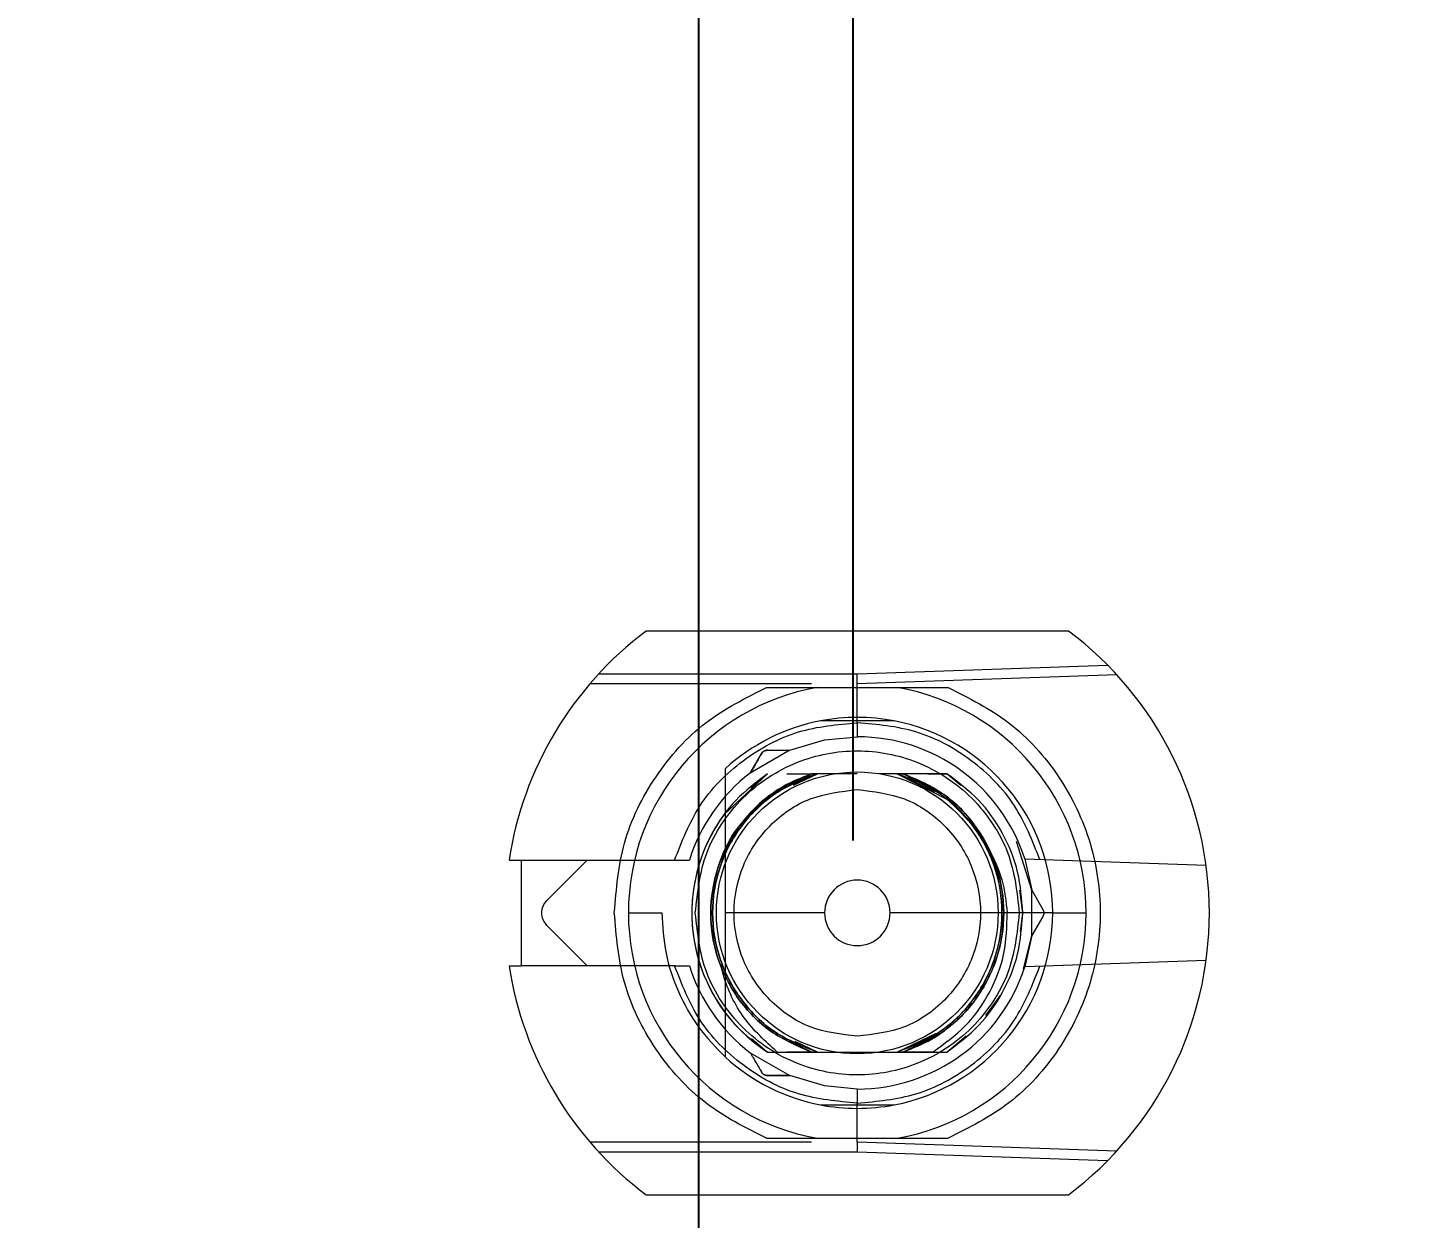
# Model space of a CAD drawing. Header units: millimetres. Extents: x -84 to 500, y -79 to 355.
# Drawn here: x 277.27 to 296.96, y 236.21 to 253.1 of the extents above; entities that cross this region are included whole.
import ezdxf
from ezdxf.lldxf.tags import DXFTag

# ---------------------------------------------------------------- set-up
doc = ezdxf.new("R2010")
doc.units = ezdxf.units.MM
doc.header["$PDSIZE"] = -1
tags = doc.linetypes.add('HIDDEN', pattern=[1.905, 1.27, -0.635]).pattern_tags.tags
tags[6:7] = [DXFTag(74, 4), DXFTag(75, 0), DXFTag(340, '0'), DXFTag(46, 1.0), DXFTag(50, 0.0), DXFTag(44, 0.0), DXFTag(45, 0.0)]
tags[4:5] = [DXFTag(74, 4), DXFTag(75, 0), DXFTag(340, '0'), DXFTag(46, 1.0), DXFTag(50, 0.0), DXFTag(44, 0.0), DXFTag(45, 0.0)]
doc.dimstyles.new('ISO-25', dxfattribs={"dimtxt": 2.5, "dimasz": 2.5, "dimexe": 1.25, "dimexo": 0.625, "dimtad": 1, "dimtxsty": 'Standard', "dimcen": 2.5, "dimadec": 0, "dimazin": 0, "dimtfac": 1, "dimtmove": 0, "dimatfit": 3, "dimfxl": 0, "dimarcsym": 0})

# ---------------------------------------------------------------- blocks, each defined once
blk = doc.blocks.new('*D104')
at = {"color": 0, "linetype": 'ByBlock', "lineweight": -2}
for p, q in [((357.387, 315.419), (357.387, 343.952)), ((359.8, 308.815), (357.387, 315.419)), ((359.8, 282.085), (359.8, 308.815))]:
    blk.add_line(p, q, dxfattribs=at)
at = {"layer": 'DEFPOINTS', "color": 0, "linetype": 'ByBlock'}
blk.add_point((359.8, 281.085), dxfattribs=at)
at = {"color": 0, "linetype": 'ByBlock', "insert": (354.113, 333.75), "char_height": 3.5, "attachment_point": 5, "rotation": 90}
blk.add_mtext('359,800', dxfattribs=at)
blk = doc.blocks.new('*D182')
at = {"color": 0, "linetype": 'ByBlock', "lineweight": -2}
for p, q in [((297.66, 315.284), (297.66, 343.817)), ((306.665, 308.68), (297.66, 315.284)), ((306.665, 287.37), (306.665, 308.68))]:
    blk.add_line(p, q, dxfattribs=at)
at = {"layer": 'DEFPOINTS', "color": 0, "linetype": 'ByBlock'}
blk.add_point((306.665, 286.37), dxfattribs=at)
at = {"color": 0, "linetype": 'ByBlock', "insert": (294.386, 333.614), "char_height": 3.5, "attachment_point": 5, "rotation": 90}
blk.add_mtext('306,860', dxfattribs=at)
blk = doc.blocks.new('*D103')
at = {"color": 0, "linetype": 'ByBlock', "lineweight": -2}
blk.add_line((392.56, 287.37), (392.56, 345.31), dxfattribs=at)
at = {"layer": 'DEFPOINTS', "color": 0, "linetype": 'ByBlock'}
blk.add_point((392.56, 286.37), dxfattribs=at)
at = {"color": 0, "linetype": 'ByBlock', "insert": (389.286, 334.81), "char_height": 3.5, "attachment_point": 5, "rotation": 90}
blk.add_mtext('392,560', dxfattribs=at)
blk = doc.blocks.new('*D60')
at = {"color": 0, "linetype": 'ByBlock', "lineweight": -2}
for p, q in [((429.688, 279.42), (436.292, 282.059)), ((436.292, 282.059), (465.42, 282.059)), ((399.51, 279.42), (429.688, 279.42))]:
    blk.add_line(p, q, dxfattribs=at)
at = {"layer": 'DEFPOINTS', "color": 0, "linetype": 'ByBlock'}
blk.add_point((398.51, 279.42), dxfattribs=at)
at = {"color": 0, "linetype": 'ByBlock', "insert": (454.92, 285.333), "char_height": 3.5, "attachment_point": 5}
blk.add_mtext('279,420', dxfattribs=at)
blk = doc.blocks.new('*D190')
at = {"color": 0, "linetype": 'ByBlock', "lineweight": -2}
for p, q in [((429.827, 280.62), (436.431, 290.705)), ((436.431, 290.705), (464.964, 290.705)), ((361.265, 280.62), (429.827, 280.62))]:
    blk.add_line(p, q, dxfattribs=at)
at = {"layer": 'DEFPOINTS', "color": 0, "linetype": 'ByBlock'}
blk.add_point((360.265, 280.62), dxfattribs=at)
at = {"color": 0, "linetype": 'ByBlock', "insert": (454.762, 293.979), "char_height": 3.5, "attachment_point": 5}
blk.add_mtext('280,620', dxfattribs=at)
blk = doc.blocks.new('*D116')
at = {"color": 0, "linetype": 'ByBlock', "lineweight": -2}
for p, q in [((400.941, 308.34), (400.941, 337.468)), ((407.239, 301.736), (400.941, 308.34)), ((407.239, 211.51), (407.239, 301.736))]:
    blk.add_line(p, q, dxfattribs=at)
at = {"layer": 'DEFPOINTS', "color": 0, "linetype": 'ByBlock'}
blk.add_point((407.239, 210.51), dxfattribs=at)
at = {"color": 0, "linetype": 'ByBlock', "insert": (397.667, 326.968), "char_height": 3.5, "attachment_point": 5, "rotation": 90}
blk.add_mtext('407,239', dxfattribs=at)
blk = doc.blocks.new('*D94')
at = {"color": 0, "linetype": 'ByBlock', "lineweight": -2}
for p, q in [((432.095, 298.31), (435.867, 300.366)), ((435.867, 300.366), (463.84, 300.366)), ((426.491, 298.31), (432.095, 298.31))]:
    blk.add_line(p, q, dxfattribs=at)
at = {"layer": 'DEFPOINTS', "color": 0, "linetype": 'ByBlock'}
blk.add_point((425.491, 298.31), dxfattribs=at)
at = {"color": 0, "linetype": 'ByBlock', "insert": (453.918, 303.64), "char_height": 3.5, "attachment_point": 5}
blk.add_mtext('298,310', dxfattribs=at)
blk = doc.blocks.new('*D100')
at = {"color": 0, "linetype": 'ByBlock', "lineweight": -2}
for p, q in [((438.404, 304.8), (441.522, 311.942)), ((441.522, 311.942), (469.46, 311.942)), ((432.8, 304.8), (438.404, 304.8))]:
    blk.add_line(p, q, dxfattribs=at)
at = {"layer": 'DEFPOINTS', "color": 0, "linetype": 'ByBlock'}
blk.add_point((431.8, 304.8), dxfattribs=at)
at = {"color": 0, "linetype": 'ByBlock', "insert": (459.555, 315.216), "char_height": 3.5, "attachment_point": 5}
blk.add_mtext('304,800', dxfattribs=at)
blk = doc.blocks.new('*D102')
at = {"color": 0, "linetype": 'ByBlock', "lineweight": -2}
for p, q in [((423.034, 313.81), (423.034, 341.188)), ((431.8, 311.404), (423.034, 313.81)), ((431.8, 305.8), (431.8, 311.404))]:
    blk.add_line(p, q, dxfattribs=at)
at = {"layer": 'DEFPOINTS', "color": 0, "linetype": 'ByBlock'}
blk.add_point((431.8, 304.8), dxfattribs=at)
at = {"color": 0, "linetype": 'ByBlock', "insert": (419.76, 331.563), "char_height": 3.5, "attachment_point": 5, "rotation": 90}
blk.add_mtext('431,800', dxfattribs=at)
blk = doc.blocks.new('*D114')
at = {"color": 0, "linetype": 'ByBlock', "lineweight": -2}
for p, q in [((427.163, 240.585), (433.767, 246.415)), ((433.767, 246.415), (462.895, 246.415)), ((407.051, 240.585), (427.163, 240.585))]:
    blk.add_line(p, q, dxfattribs=at)
at = {"layer": 'DEFPOINTS', "color": 0, "linetype": 'ByBlock'}
blk.add_point((406.051, 240.585), dxfattribs=at)
at = {"color": 0, "linetype": 'ByBlock', "insert": (452.395, 249.689), "char_height": 3.5, "attachment_point": 5}
blk.add_mtext('240,585', dxfattribs=at)
blk = doc.blocks.new('*D117')
at = {"color": 0, "linetype": 'ByBlock', "lineweight": -2}
for p, q in [((375.623, 311.577), (375.623, 340.11)), ((378.2, 304.973), (375.623, 311.577)), ((378.2, 242.005), (378.2, 304.973))]:
    blk.add_line(p, q, dxfattribs=at)
at = {"layer": 'DEFPOINTS', "color": 0, "linetype": 'ByBlock'}
blk.add_point((378.2, 241.005), dxfattribs=at)
at = {"color": 0, "linetype": 'ByBlock', "insert": (372.349, 329.907), "char_height": 3.5, "attachment_point": 5, "rotation": 90}
blk.add_mtext('378,200', dxfattribs=at)
blk = doc.blocks.new('*D118')
at = {"color": 0, "linetype": 'ByBlock', "lineweight": -2}
for p, q in [((346.874, 316.264), (346.874, 343.047)), ((350.01, 309.66), (346.874, 316.264)), ((350.01, 242.005), (350.01, 309.66))]:
    blk.add_line(p, q, dxfattribs=at)
at = {"layer": 'DEFPOINTS', "color": 0, "linetype": 'ByBlock'}
blk.add_point((350.01, 241.005), dxfattribs=at)
at = {"color": 0, "linetype": 'ByBlock', "insert": (343.6, 333.72), "char_height": 3.5, "attachment_point": 5, "rotation": 90}
blk.add_mtext('350,010', dxfattribs=at)
blk = doc.blocks.new('*D186')
at = {"color": 0, "linetype": 'ByBlock', "lineweight": -2}
for p, q in [((332.635, 315.682), (332.635, 344.81)), ((329.69, 309.078), (332.635, 315.682)), ((329.69, 241.54), (329.69, 309.078))]:
    blk.add_line(p, q, dxfattribs=at)
at = {"layer": 'DEFPOINTS', "color": 0, "linetype": 'ByBlock'}
blk.add_point((329.69, 240.54), dxfattribs=at)
at = {"color": 0, "linetype": 'ByBlock', "insert": (329.361, 334.31), "char_height": 3.5, "attachment_point": 5, "rotation": 90}
blk.add_mtext('329,690', dxfattribs=at)
blk = doc.blocks.new('*D120')
at = {"color": 0, "linetype": 'ByBlock', "lineweight": -2}
for p, q in [((316.639, 311.78), (316.639, 340.313)), ((309.37, 305.176), (316.639, 311.78)), ((309.37, 242.005), (309.37, 305.176))]:
    blk.add_line(p, q, dxfattribs=at)
at = {"layer": 'DEFPOINTS', "color": 0, "linetype": 'ByBlock'}
blk.add_point((309.37, 241.005), dxfattribs=at)
at = {"color": 0, "linetype": 'ByBlock', "insert": (313.365, 330.111), "char_height": 3.5, "attachment_point": 5, "rotation": 90}
blk.add_mtext('309,370', dxfattribs=at)
blk = doc.blocks.new('*D178')
at = {"color": 0, "linetype": 'ByBlock', "lineweight": -2}
for p, q in [((289.51, 315.616), (289.51, 344.149)), ((288.991, 309.012), (289.51, 315.616)), ((288.991, 241.567), (288.991, 309.012))]:
    blk.add_line(p, q, dxfattribs=at)
at = {"layer": 'DEFPOINTS', "color": 0, "linetype": 'ByBlock'}
blk.add_point((288.991, 240.567), dxfattribs=at)
at = {"color": 0, "linetype": 'ByBlock', "insert": (286.236, 333.946), "char_height": 3.5, "attachment_point": 5, "rotation": 90}
blk.add_mtext('288,991', dxfattribs=at)
blk = doc.blocks.new('*D177')
at = {"color": 0, "linetype": 'ByBlock', "lineweight": -2}
for p, q in [((283.068, 313.271), (283.068, 341.804)), ((286.8, 306.667), (283.068, 313.271)), ((286.8, 174.27), (286.8, 306.667))]:
    blk.add_line(p, q, dxfattribs=at)
at = {"layer": 'DEFPOINTS', "color": 0, "linetype": 'ByBlock'}
blk.add_point((286.8, 173.27), dxfattribs=at)
at = {"color": 0, "linetype": 'ByBlock', "insert": (279.794, 331.601), "char_height": 3.5, "attachment_point": 5, "rotation": 90}
blk.add_mtext('286,800', dxfattribs=at)
blk = doc.blocks.new('*D183')
at = {"color": 0, "linetype": 'ByBlock', "lineweight": -2}
for p, q in [((308.562, 314.116), (308.562, 341.494)), ((306.925, 307.512), (308.562, 314.116)), ((306.925, 174.27), (306.925, 307.512))]:
    blk.add_line(p, q, dxfattribs=at)
at = {"layer": 'DEFPOINTS', "color": 0, "linetype": 'ByBlock'}
blk.add_point((306.925, 173.27), dxfattribs=at)
at = {"color": 0, "linetype": 'ByBlock', "insert": (305.288, 331.869), "char_height": 3.5, "attachment_point": 5, "rotation": 90}
blk.add_mtext('307,120', dxfattribs=at)
blk = doc.blocks.new('*D185')
at = {"color": 0, "linetype": 'ByBlock', "lineweight": -2}
for p, q in [((325.43, 309.484), (325.43, 338.612)), ((327.44, 302.88), (325.43, 309.484)), ((327.44, 174.27), (327.44, 302.88))]:
    blk.add_line(p, q, dxfattribs=at)
at = {"layer": 'DEFPOINTS', "color": 0, "linetype": 'ByBlock'}
blk.add_point((327.44, 173.27), dxfattribs=at)
at = {"color": 0, "linetype": 'ByBlock', "insert": (322.156, 328.112), "char_height": 3.5, "attachment_point": 5, "rotation": 90}
blk.add_mtext('327,440', dxfattribs=at)
blk = doc.blocks.new('*D187')
at = {"color": 0, "linetype": 'ByBlock', "lineweight": -2}
for p, q in [((338.803, 312.856), (338.803, 341.984)), ((347.76, 306.252), (338.803, 312.856)), ((347.76, 174.27), (347.76, 306.252))]:
    blk.add_line(p, q, dxfattribs=at)
at = {"layer": 'DEFPOINTS', "color": 0, "linetype": 'ByBlock'}
blk.add_point((347.76, 173.27), dxfattribs=at)
at = {"color": 0, "linetype": 'ByBlock', "insert": (335.529, 331.484), "char_height": 3.5, "attachment_point": 5, "rotation": 90}
blk.add_mtext('347,760', dxfattribs=at)
blk = doc.blocks.new('*D188')
at = {"color": 0, "linetype": 'ByBlock', "lineweight": -2}
for p, q in [((366.99, 308.283), (366.99, 337.411)), ((375.63, 301.679), (366.99, 308.283)), ((375.63, 176.67), (375.63, 301.679))]:
    blk.add_line(p, q, dxfattribs=at)
at = {"layer": 'DEFPOINTS', "color": 0, "linetype": 'ByBlock'}
blk.add_point((375.63, 175.67), dxfattribs=at)
at = {"color": 0, "linetype": 'ByBlock', "insert": (363.716, 326.911), "char_height": 3.5, "attachment_point": 5, "rotation": 90}
blk.add_mtext('375,630', dxfattribs=at)

msp = doc.modelspace()

# ---------------------------------------------------------------- linework, layer by layer
at = {"color": 7, "linetype": 'Continuous', "lineweight": 15}
for p, q in [((292.05, 244.54), (286.05, 244.54)), ((284.1066, 241.29), (284.275, 241.29)), ((284.275, 241.29), (284.275, 239.79)), ((285.8, 240.54), (286.275, 240.54)), ((288.5852, 240.54), (287.175, 240.54)), ((291.825, 240.54), (289.5148, 240.54)), ((291.825, 240.54), (292.3, 240.54)), ((284.1066, 239.79), (284.275, 239.79)), ((286.05, 236.54), (292.05, 236.54))]:
    msp.add_line(p, q, dxfattribs=at)
at = {"color": 7, "linetype": 'HIDDEN', "lineweight": 0}
for p, q in [((289.05, 243.9344), (292.6025, 244.0585)), ((288.3997, 243.79), (285.2503, 243.79)), ((285.3787, 243.9343), (289.05, 243.9343)), ((289.05, 243.79), (289.05, 243.9344)), ((292.7357, 243.9187), (289.05, 243.79)), ((289.05, 243.24), (289.05, 243.79)), ((289.05, 243.24), (289.05, 243.04)), ((289.5744, 243.265), (289.5744, 243.265)), ((288.0901, 242.8484), (287.5309, 242.5255)), ((287.5309, 242.5255), (287.6884, 242.7984)), ((287.1608, 241.9376), (287.7765, 242.515)), ((287.7765, 242.515), (287.5405, 242.3172)), ((287.8274, 242.2211), (288.3991, 242.515)), ((287.8274, 242.221), (288.3991, 242.515)), ((288.0491, 242.515), (288.3991, 242.515)), ((288.145, 242.3552), (288.484, 242.515)), ((288.484, 242.515), (288.145, 242.3552)), ((288.3991, 242.515), (288.158, 242.391)), ((288.7348, 242.515), (288.484, 242.515)), ((288.9684, 242.515), (288.7348, 242.515)), ((289.05, 242.515), (288.7819, 242.515)), ((289.616, 242.515), (289.3652, 242.515)), ((289.616, 242.515), (290.3215, 242.1538)), ((289.616, 242.515), (290.0859, 242.2934)), ((290.0858, 242.2935), (289.616, 242.515)), ((289.616, 242.515), (290.1481, 242.2641)), ((290.1481, 242.2641), (289.616, 242.515)), ((289.616, 242.515), (290.1481, 242.2641)), ((290.1481, 242.2641), (289.616, 242.515)), ((290.3235, 242.515), (289.7009, 242.515)), ((290.1479, 242.2852), (289.7009, 242.515)), ((289.7009, 242.515), (290.2149, 242.2507)), ((290.2149, 242.2507), (289.7009, 242.515)), ((289.7009, 242.515), (290.2149, 242.2507)), ((290.0509, 242.515), (290.3235, 242.515)), ((290.4629, 242.3982), (290.3235, 242.515)), ((290.521, 242.3496), (290.3235, 242.515)), ((291.5291, 240.8629), (291.3089, 241.551)), ((284.275, 241.29), (286.4563, 241.29)), ((284.6419, 240.7168), (285.2152, 241.29)), ((291.4301, 241.3049), (294.0042, 241.215)), ((291.4301, 241.3049), (291.5291, 240.8629)), ((291.4, 240.54), (291.3594, 240.8637)), ((291.4, 240.54), (291.3611, 240.8503)), ((291.5291, 240.8629), (291.6866, 240.59)), ((291.5291, 240.2171), (291.5291, 240.8629)), ((291.3668, 240.2751), (291.4, 240.54)), ((291.6866, 240.49), (291.5291, 240.2171)), ((285.2152, 239.79), (284.6419, 240.3632)), ((291.41, 239.7392), (291.5291, 240.2171)), ((291.5291, 240.2171), (291.4301, 239.7751)), ((294.0042, 239.865), (291.4301, 239.7751)), ((286.4563, 239.79), (284.275, 239.79)), ((290.8745, 239.0834), (291.0852, 239.365)), ((287.5481, 238.7564), (287.7765, 238.565)), ((287.5982, 238.7144), (287.7765, 238.565)), ((288.0843, 238.7269), (288.3991, 238.565)), ((288.484, 238.565), (288.1667, 238.7146)), ((288.1711, 238.7125), (288.484, 238.565)), ((290.1725, 238.8274), (289.616, 238.565)), ((289.616, 238.565), (290.1725, 238.8274)), ((290.1725, 238.8274), (289.616, 238.565)), ((289.616, 238.565), (290.1725, 238.8274)), ((289.7009, 238.565), (290.2132, 238.8284)), ((290.3235, 238.565), (290.597, 238.7942)), ((287.5309, 238.5545), (288.0901, 238.2316)), ((287.7765, 238.565), (288.7348, 238.565)), ((288.3991, 238.565), (288.0491, 238.565)), ((288.1967, 238.565), (288.3991, 238.565)), ((288.7348, 238.565), (289.3652, 238.565)), ((289.3652, 238.565), (290.1226, 238.565)), ((289.7009, 238.565), (290.3235, 238.565)), ((290.1226, 238.565), (289.7009, 238.565)), ((288.0901, 238.2316), (287.775, 238.2316)), ((289.05, 238.04), (289.05, 237.84)), ((289.05, 237.29), (289.05, 237.84)), ((285.2503, 237.29), (288.3997, 237.29)), ((289.05, 237.29), (292.7357, 237.1613)), ((289.05, 237.29), (289.05, 237.1457)), ((289.05, 237.1457), (285.3787, 237.1457)), ((292.6025, 237.0215), (289.05, 237.1456))]:
    msp.add_line(p, q, dxfattribs=at)
at = {"color": 7, "linetype": 'HIDDEN', "lineweight": 0, "flags": 128}
for points in [[(288.0901, 242.8484), (288.5844, 242.9963), (289.0585, 243.04)], [(287.7765, 242.515), (287.7765, 242.515)], [(288.484, 242.515), (288.484, 242.515)], [(288.484, 242.515), (288.484, 242.515)], [(288.484, 242.515), (288.484, 242.515)], [(288.484, 242.515), (288.484, 242.515)], [(288.484, 242.515), (288.484, 242.515)], [(289.616, 242.515), (289.616, 242.515)], [(289.616, 242.515), (289.616, 242.515)], [(289.616, 242.515), (289.616, 242.515)], [(289.616, 242.515), (289.616, 242.515)], [(289.616, 242.515), (289.616, 242.515)], [(289.616, 242.515), (289.616, 242.515)], [(289.616, 242.515), (289.616, 242.515)], [(289.616, 242.515), (289.616, 242.515)], [(290.3235, 242.515), (290.3235, 242.515)], [(287.1208, 239.7639), (287.117, 239.7925), (287.1169, 239.8014), (287.1171, 239.8027), (287.1175, 239.8036), (287.1177, 239.8037), (287.1177, 239.8038), (287.1178, 239.8038), (287.1178, 239.8038), (287.1178, 239.8038), (287.1178, 239.8038), (287.1178, 239.8038), (287.1177, 239.8038), (287.1175, 239.8038), (287.1174, 239.8038), (287.1174, 239.8038), (287.1174, 239.8038), (287.1174, 239.8038), (287.1174, 239.8038), (287.1175, 239.8038), (287.1177, 239.8039), (287.1179, 239.8039), (287.118, 239.804), (287.118, 239.804), (287.1181, 239.804), (287.1181, 239.804), (287.1181, 239.804), (287.1181, 239.804), (287.1184, 239.804), (287.1188, 239.8039), (287.1194, 239.8035), (287.1221, 239.8006), (287.1863, 239.6711), (287.2734, 239.5081)], [(290.8292, 239.5128), (290.8292, 239.5128)], [(290.0772, 238.7608), (290.0772, 238.7608)], [(287.7765, 238.565), (287.7765, 238.565)], [(287.7765, 238.565), (287.7765, 238.565)], [(287.7765, 238.565), (287.7765, 238.565)], [(287.7765, 238.565), (287.7765, 238.565)], [(287.7765, 238.565), (287.7765, 238.565)], [(287.7765, 238.565), (287.7765, 238.565)], [(287.7765, 238.565), (287.7765, 238.565)], [(287.7765, 238.565), (287.7765, 238.565)], [(288.7348, 238.565), (288.7348, 238.565)], [(289.3652, 238.565), (289.3652, 238.565)], [(290.3235, 238.565), (290.3235, 238.565)], [(290.3235, 238.565), (290.3235, 238.565)], [(290.3235, 238.565), (290.3235, 238.565)], [(290.3235, 238.565), (290.3235, 238.565)], [(290.3235, 238.565), (290.3235, 238.565)], [(290.3235, 238.565), (290.3235, 238.565)], [(290.3235, 238.565), (290.3235, 238.565)], [(289.05, 238.04), (288.5844, 238.0837), (288.0901, 238.2316)]]:
    msp.add_lwpolyline(points, dxfattribs=at)
at = {"color": 7, "linetype": 'HIDDEN', "lineweight": 0}
msp.add_circle((289.05, 240.54), 2, dxfattribs=at)
at = {"color": 7, "linetype": 'Continuous', "lineweight": 15}
for radius, start, end in [(5, 126.8699, 171.37307), (5, 306.8699, 53.1301), (3.25, 100.06327, 180), (3.25, 0, 79.93673), (2.775, 100.89324, 132.50663), (2.775, 79.10676, 100.89295), (2.775, 0, 79.10705), (0.4648, 0, 180), (3.25, 180, 259.93673), (0.4648, 180, 0), (2.775, 280.89295, 0), (3.25, 280.06327, 0), (5, 188.62693, 233.1301), (2.775, 227.49336, 259.10705), (2.775, 259.10668, 280.89376)]:
    msp.add_arc((289.05, 240.54), radius, start, end, dxfattribs=at)
at = {"color": 7, "linetype": 'HIDDEN', "lineweight": 0}
for radius, start, end in [(2.5, 17.81569, 90), (2.5, 127.42024, 162.5424), (2.35, 143.50581, 237.18508), (2.5, 197.4576, 232.57976), (2.5, 270, 342.18431)]:
    msp.add_arc((289.05, 240.54), radius, start, end, dxfattribs=at)
at = {"color": 7, "linetype": 'Continuous', "lineweight": 15}
for points, knots in [([(285.6, 240.546), (285.6286, 240.8795), (285.6872, 241.5617), (286.1534, 242.4995), (286.8503, 243.2811), (287.4617, 243.5893), (287.7606, 243.74)], [0, 0, 0, 0, 0.2444238, 0.5, 0.7555762, 1, 1, 1, 1]), ([(287.7606, 243.74), (287.8951, 243.74), (288.0689, 243.74), (288.2632, 243.74), (288.3438, 243.74), (288.3978, 243.74), (288.4374, 243.74), (288.4636, 243.74), (288.4776, 243.74), (288.4817, 243.74), (288.482, 243.74), (288.4821, 243.74)], [0, 0, 0, 0, 0.5219302, 0.6747067, 0.7796367, 0.8517307, 0.9016652, 0.9545658, 0.9758811, 0.9930943, 1, 1, 1, 1]), ([(288.4821, 243.74), (288.658, 243.74), (289.0105, 243.74), (289.4036, 243.74), (289.596, 243.74), (289.6179, 243.74)], [0, 0, 0, 0, 0.4691002, 0.9396132, 1, 1, 1, 1]), ([(289.6179, 243.74), (289.6184, 243.74), (289.6196, 243.74), (289.6313, 243.74), (289.6748, 243.74), (289.8713, 243.74), (290.1052, 243.74), (290.3014, 243.74), (290.3394, 243.74)], [0, 0, 0, 0, 0.0169294, 0.0393005, 0.081695, 0.2361978, 0.8521567, 1, 1, 1, 1]), ([(290.3394, 243.74), (290.6384, 243.5891), (291.2501, 243.2803), (291.9522, 242.497), (292.4006, 241.5573), (292.5486, 240.54), (292.4006, 239.5227), (291.9522, 238.583), (291.2501, 237.7997), (290.6384, 237.4909), (290.3394, 237.34)], [0, 0, 0, 0, 0.1222036, 0.25, 0.3777964, 0.5, 0.6222036, 0.75, 0.8777964, 1, 1, 1, 1]), ([(289.5744, 243.265), (289.2843, 243.265), (288.9312, 243.265), (288.587, 243.265), (288.5256, 243.265)], [0, 0, 0, 0, 0.8214863, 1, 1, 1, 1]), ([(287.175, 242.5857), (287.175, 242.1481), (287.175, 241.5452), (287.175, 240.7563), (287.175, 240.54)], [0, 0, 0, 0, 0.7257574, 1, 1, 1, 1]), ([(287.7606, 237.34), (287.4609, 237.4912), (286.8477, 237.8005), (286.1497, 238.5854), (285.6842, 239.5271), (285.6276, 240.2115), (285.6, 240.546)], [0, 0, 0, 0, 0.2443904, 0.5, 0.7556096, 1, 1, 1, 1]), ([(286.275, 240.54), (286.2864, 240.3482), (286.3093, 239.9647), (286.4941, 239.4155), (286.774, 238.9083), (287.0413, 238.6323), (287.175, 238.4943)], [0, 0, 0, 0, 0.2500002, 0.5000003, 0.7500002, 1, 1, 1, 1]), ([(287.175, 240.54), (287.175, 240.3451), (287.175, 239.8407), (287.175, 239.1589), (287.175, 238.7099), (287.175, 238.4943)], [0, 0, 0, 0, 0.2465257, 0.6381396, 1, 1, 1, 1]), ([(288.5256, 237.815), (288.8157, 237.815), (289.1688, 237.815), (289.513, 237.815), (289.5744, 237.815)], [0, 0, 0, 0, 0.821497, 1, 1, 1, 1]), ([(287.7606, 237.34), (287.8951, 237.34), (288.0689, 237.34), (288.2632, 237.34), (288.3438, 237.34), (288.3978, 237.34), (288.4374, 237.34), (288.4636, 237.34), (288.4776, 237.34), (288.4817, 237.34), (288.482, 237.34), (288.4821, 237.34)], [0, 0, 0, 0, 0.52193018, 0.67470674, 0.7796367, 0.85173069, 0.90166518, 0.95456581, 0.97588111, 0.99309434, 1, 1, 1, 1]), ([(288.4821, 237.34), (288.658, 237.34), (289.0105, 237.34), (289.4036, 237.34), (289.596, 237.34), (289.6179, 237.34)], [0, 0, 0, 0, 0.4691002, 0.9396132, 1, 1, 1, 1]), ([(289.6179, 237.34), (289.6184, 237.34), (289.6196, 237.34), (289.6313, 237.34), (289.6748, 237.34), (289.8713, 237.34), (290.1052, 237.34), (290.3014, 237.34), (290.3394, 237.34)], [0, 0, 0, 0, 0.0169294, 0.0393005, 0.081695, 0.2361978, 0.8521567, 1, 1, 1, 1])]:
    msp.add_open_spline(points, degree=3, knots=knots, dxfattribs=at)
at = {"color": 7, "linetype": 'HIDDEN', "lineweight": 0}
for points, knots in [([(286.4563, 241.29), (286.5595, 241.5543), (286.7717, 242.0972), (287.4009, 242.7335), (288.1869, 243.1612), (288.7674, 243.2142), (289.05, 243.24)], [0, 0, 0, 0, 0.2433924, 0.5, 0.7566076, 1, 1, 1, 1]), ([(291.6416, 241.2975), (291.5378, 241.561), (291.3247, 242.1021), (290.6958, 242.7357), (289.9112, 243.1616), (289.332, 243.2143), (289.05, 243.24)], [0, 0, 0, 0, 0.24342254, 0.5, 0.75657746, 1, 1, 1, 1]), ([(286.75, 240.54), (286.7809, 240.8292), (286.8286, 241.2757), (287.1149, 241.8119), (287.4121, 242.1773), (287.7781, 242.4765), (288.3141, 242.7538), (289.05, 242.8958), (289.7857, 242.7538), (290.3218, 242.4766), (290.6877, 242.1775), (290.985, 241.812), (291.2714, 241.2759), (291.3191, 240.8292), (291.35, 240.54)], [0, 0, 0, 0, 0.1197215, 0.1848235, 0.25, 0.315102, 0.3802785, 0.5, 0.6197215, 0.6848235, 0.75, 0.815102, 0.8802785, 1, 1, 1, 1]), ([(287.6884, 242.7984), (287.6474, 242.7273), (287.5932, 242.6335), (287.545, 242.5499), (287.5326, 242.5286), (287.5314, 242.5265), (287.5309, 242.5255)], [0, 0, 0, 0, 0.63872116, 0.84375218, 0.92500378, 1, 1, 1, 1]), ([(287.6884, 242.7984), (287.6933, 242.8056), (287.7031, 242.82), (287.7245, 242.8358), (287.7489, 242.8464), (287.7663, 242.8477), (287.775, 242.8484)], [0, 0, 0, 0, 0.2508005, 0.5000001, 0.7491996, 1, 1, 1, 1]), ([(287.775, 242.8484), (287.7673, 242.8481), (287.7569, 242.8477), (287.7396, 242.8421), (287.7313, 242.8384), (287.7255, 242.8353), (287.7198, 242.8318), (287.7122, 242.8264), (287.6982, 242.814), (287.6926, 242.805), (287.6884, 242.7984)], [0, 0, 0, 0, 0.30014842, 0.40667581, 0.452606, 0.49587337, 0.54009922, 0.58672415, 0.69453874, 1, 1, 1, 1]), ([(287.775, 242.8484), (287.857, 242.8484), (287.9654, 242.8484), (288.0619, 242.8484), (288.0865, 242.8484), (288.0889, 242.8484), (288.0901, 242.8484)], [0, 0, 0, 0, 0.6387178, 0.8437471, 0.9250006, 1, 1, 1, 1]), ([(288.3991, 242.515), (288.1992, 242.4283), (287.7993, 242.2548), (287.3381, 241.7765), (287.0388, 241.1917), (286.9364, 240.54), (287.0388, 239.8884), (287.3381, 239.3035), (287.7993, 238.8252), (288.1992, 238.6517), (288.3991, 238.565)], [0, 0, 0, 0, 0.12499992, 0.24999986, 0.37499982, 0.4999998, 0.62499981, 0.74999985, 0.87499991, 1, 1, 1, 1]), ([(288.484, 238.565), (288.2772, 238.6459), (287.8635, 238.8077), (287.3813, 239.2843), (287.0674, 239.876), (286.9596, 240.54), (287.0673, 241.204), (287.3813, 241.7957), (287.8635, 242.2723), (288.2772, 242.4341), (288.484, 242.515)], [0, 0, 0, 0, 0.1249999, 0.2499999, 0.375, 0.5000001, 0.625, 0.75, 0.8750001, 1, 1, 1, 1]), ([(288.484, 242.515), (288.2772, 242.4341), (287.8635, 242.2723), (287.3813, 241.7957), (287.0673, 241.204), (286.9596, 240.54), (287.0674, 239.876), (287.3813, 239.2843), (287.8635, 238.8077), (288.2772, 238.6459), (288.484, 238.565)], [0, 0, 0, 0, 0.1249999, 0.25, 0.375, 0.4999999, 0.625, 0.7500001, 0.8750001, 1, 1, 1, 1]), ([(288.484, 238.5651), (288.2772, 238.646), (287.8635, 238.8078), (287.3813, 239.2843), (287.0674, 239.876), (286.9596, 240.54), (287.0674, 241.204), (287.3813, 241.7957), (287.8635, 242.2722), (288.2772, 242.434), (288.484, 242.515)], [0, 0, 0, 0, 0.125, 0.2499999, 0.3749997, 0.4999996, 0.6249996, 0.7499996, 0.8749997, 1, 1, 1, 1]), ([(288.484, 242.515), (288.2772, 242.434), (287.8635, 242.2722), (287.3813, 241.7957), (287.0674, 241.204), (286.9596, 240.54), (287.0674, 239.876), (287.3813, 239.2843), (287.8635, 238.8078), (288.2772, 238.646), (288.484, 238.5651)], [0, 0, 0, 0, 0.1250003, 0.2500004, 0.3750004, 0.5000004, 0.6250003, 0.7500001, 0.875, 1, 1, 1, 1]), ([(288.484, 238.565), (288.2772, 238.646), (287.8635, 238.8078), (287.3813, 239.2843), (287.0674, 239.876), (286.9596, 240.54), (287.0674, 241.204), (287.3813, 241.7957), (287.8635, 242.2722), (288.2772, 242.434), (288.484, 242.515)], [0, 0, 0, 0, 0.1250001, 0.2500001, 0.375, 0.5, 0.6249999, 0.7499998, 0.8749999, 1, 1, 1, 1]), ([(288.484, 242.515), (288.2772, 242.434), (287.8635, 242.2722), (287.3813, 241.7957), (287.0674, 241.204), (286.9596, 240.54), (287.0674, 239.876), (287.3813, 239.2843), (287.8635, 238.8078), (288.2772, 238.646), (288.484, 238.565)], [0, 0, 0, 0, 0.1250001, 0.2500002, 0.3750001, 0.5, 0.625, 0.7499999, 0.8749999, 1, 1, 1, 1]), ([(287.3783, 241.7768), (287.5198, 241.9394), (287.8028, 242.2646), (288.2003, 242.4315), (288.3991, 242.515)], [0, 0, 0, 0, 0.5000004, 1, 1, 1, 1]), ([(287.6059, 242.0009), (287.6751, 242.0776), (287.8902, 242.3162), (288.1933, 242.4346), (288.3991, 242.515)], [0, 0, 0, 0, 0.32127903, 1, 1, 1, 1]), ([(288.484, 242.515), (288.3448, 242.4668), (288.0664, 242.3704), (287.8323, 242.1914), (287.7153, 242.1019)], [0, 0, 0, 0, 0.5000007, 1, 1, 1, 1]), ([(288.484, 242.515), (288.4836, 242.515), (288.4829, 242.515), (288.476, 242.515), (288.4494, 242.515), (288.4209, 242.515), (288.3991, 242.515)], [0, 0, 0, 0, 0.0688976, 0.145453, 0.3449293, 1, 1, 1, 1]), ([(288.3991, 242.515), (288.4207, 242.515), (288.4488, 242.515), (288.476, 242.515), (288.4829, 242.515), (288.4837, 242.515), (288.484, 242.515)], [0, 0, 0, 0, 0.6594708, 0.8553283, 0.9305157, 1, 1, 1, 1]), ([(289.616, 242.515), (289.6164, 242.515), (289.6171, 242.515), (289.624, 242.515), (289.6506, 242.515), (289.6791, 242.515), (289.7009, 242.515)], [0, 0, 0, 0, 0.06886768, 0.14541571, 0.34490932, 1, 1, 1, 1]), ([(289.7009, 242.515), (289.6793, 242.515), (289.6512, 242.515), (289.624, 242.515), (289.6171, 242.515), (289.6163, 242.515), (289.616, 242.515)], [0, 0, 0, 0, 0.6593585, 0.8552741, 0.9304978, 1, 1, 1, 1]), ([(289.616, 242.515), (289.6164, 242.515), (289.6172, 242.515), (289.624, 242.515), (289.6506, 242.515), (289.6791, 242.515), (289.7009, 242.515)], [0, 0, 0, 0, 0.0689479, 0.1455816, 0.3451712, 1, 1, 1, 1]), ([(289.616, 238.565), (289.8228, 238.6459), (290.2365, 238.8077), (290.7188, 239.2842), (291.0326, 239.876), (291.1404, 240.54), (291.0327, 241.204), (290.7187, 241.7958), (290.2365, 242.2722), (289.8228, 242.4341), (289.616, 242.515)], [0, 0, 0, 0, 0.125, 0.2499999, 0.3749999, 0.5, 0.625, 0.7499999, 0.8749999, 1, 1, 1, 1]), ([(289.7009, 242.515), (289.9008, 242.4283), (290.3007, 242.2548), (290.7619, 241.7765), (291.0612, 241.1917), (291.1637, 240.54), (291.0612, 239.8884), (290.7619, 239.3035), (290.3007, 238.8252), (289.9009, 238.6517), (289.7009, 238.565)], [0, 0, 0, 0, 0.125, 0.25, 0.375, 0.5, 0.6250001, 0.75, 0.875, 1, 1, 1, 1]), ([(290.9895, 241.2571), (290.9143, 241.4299), (290.7524, 241.8019), (290.2978, 242.2537), (289.8999, 242.4279), (289.7009, 242.515)], [0, 0, 0, 0, 0.3025439, 0.6512717, 1, 1, 1, 1]), ([(289.7009, 242.515), (289.9049, 242.4323), (290.2495, 242.2925), (290.4932, 242.015), (290.5926, 241.9018)], [0, 0, 0, 0, 0.5921104, 1, 1, 1, 1]), ([(288.3991, 238.565), (288.1992, 238.6517), (287.7993, 238.8251), (287.338, 239.3036), (287.0391, 239.888), (286.9351, 240.5414), (287.0435, 241.1865), (287.2769, 241.6995), (287.5215, 241.9236), (287.6059, 242.0009)], [0, 0, 0, 0, 0.1532182, 0.3064365, 0.4596547, 0.6128729, 0.7660911, 0.9193093, 1, 1, 1, 1]), ([(288.3991, 238.565), (288.1992, 238.6517), (287.7993, 238.8251), (287.3381, 239.3036), (287.0391, 239.8881), (286.9355, 240.5411), (287.0422, 241.1876), (287.2971, 241.7308), (287.5716, 241.9782), (287.6845, 242.0799)], [0, 0, 0, 0, 0.1492875, 0.2985749, 0.4478623, 0.5971496, 0.746437, 0.8957243, 1, 1, 1, 1]), ([(288.3991, 238.565), (288.1992, 238.6517), (287.7993, 238.8251), (287.3381, 239.3036), (287.0391, 239.8881), (286.9354, 240.5411), (287.0423, 241.1875), (287.2951, 241.7277), (287.5667, 241.9727), (287.6767, 242.072)], [0, 0, 0, 0, 0.1496693, 0.2993386, 0.4490079, 0.5986771, 0.7483464, 0.8980157, 1, 1, 1, 1]), ([(287.6746, 242.0699), (287.5653, 241.9713), (287.2945, 241.7269), (287.0423, 241.1875), (286.9354, 240.5411), (287.039, 239.888), (287.338, 239.3036), (287.7993, 238.8251), (288.1992, 238.6517), (288.3991, 238.565)], [0, 0, 0, 0, 0.1013776, 0.2511479, 0.4009184, 0.550689, 0.7004591, 0.8502298, 1, 1, 1, 1]), ([(287.7153, 242.1019), (287.6232, 242.0153), (287.515, 241.9136), (287.4109, 241.8), (287.389, 241.7805), (287.3821, 241.7767), (287.3797, 241.7763), (287.3788, 241.7765), (287.3784, 241.7767), (287.3783, 241.7768)], [0, 0, 0, 0, 0.80535932, 0.94596672, 0.98269229, 0.9932326, 0.99691866, 0.99850221, 1, 1, 1, 1]), ([(290.3215, 242.1538), (290.4598, 242.0257), (290.7365, 241.7696), (290.9998, 241.2611), (291.1241, 240.7072), (291.0912, 240.1387), (290.9064, 239.6001), (290.5817, 239.1345), (290.1455, 238.7635), (289.7925, 238.6312), (289.616, 238.565)], [0, 0, 0, 0, 0.125, 0.2500002, 0.3750006, 0.5000009, 0.6250009, 0.7500008, 0.8750004, 1, 1, 1, 1]), ([(290.9225, 241.4446), (290.8399, 241.5787), (290.6756, 241.8456), (290.4391, 242.0514), (290.3215, 242.1538)], [0, 0, 0, 0, 0.502467, 1, 1, 1, 1]), ([(287.3651, 241.7587), (287.2539, 241.5713), (287.0316, 241.1964), (286.9383, 240.5387), (287.0383, 239.8887), (287.3383, 239.3034), (287.7993, 238.8252), (288.1992, 238.6517), (288.3991, 238.565)], [0, 0, 0, 0, 0.1666667, 0.3333333, 0.5, 0.6666666, 0.8333333, 1, 1, 1, 1]), ([(289.7009, 238.565), (289.8382, 238.6198), (290.1127, 238.7294), (290.4686, 238.9994), (290.7627, 239.3325), (290.9788, 239.7218), (291.1085, 240.1477), (291.1436, 240.5907), (291.0904, 241.0342), (290.9784, 241.3078), (290.9225, 241.4446)], [0, 0, 0, 0, 0.12500013, 0.25000025, 0.37500036, 0.50000042, 0.62500041, 0.75000034, 0.87500016, 1, 1, 1, 1]), ([(290.9225, 241.4446), (290.9905, 241.3019), (291.1274, 241.015), (291.1618, 240.699), (291.1791, 240.54)], [0, 0, 0, 0, 0.4970634, 1, 1, 1, 1]), ([(286.4563, 241.29), (286.484, 241.29), (286.5391, 241.29), (286.6073, 241.29), (286.6565, 241.29), (286.6623, 241.29), (286.6652, 241.29)], [0, 0, 0, 0, 0.2581054, 0.5125954, 0.7555938, 1, 1, 1, 1]), ([(291.35, 240.54), (291.3191, 240.2508), (291.2714, 239.8043), (290.9851, 239.2681), (290.6879, 238.9027), (290.3219, 238.6035), (289.7859, 238.3262), (289.05, 238.1842), (288.3143, 238.3262), (287.7782, 238.6034), (287.4123, 238.9025), (287.115, 239.268), (286.8286, 239.8041), (286.7809, 240.2508), (286.75, 240.54)], [0, 0, 0, 0, 0.1197215, 0.1848235, 0.25, 0.315102, 0.3802785, 0.5, 0.6197215, 0.6848235, 0.75, 0.815102, 0.8802785, 1, 1, 1, 1]), ([(290.1226, 238.565), (290.2855, 238.6822), (290.6092, 238.915), (290.95, 239.408), (291.1638, 239.9594), (291.174, 240.3474), (291.1791, 240.54)], [0, 0, 0, 0, 0.2550541, 0.5067387, 0.755054, 1, 1, 1, 1]), ([(289.05, 237.84), (288.7674, 237.8658), (288.1869, 237.9188), (287.4009, 238.3465), (286.7717, 238.9828), (286.5595, 239.5257), (286.4563, 239.79)], [0, 0, 0, 0, 0.2433924, 0.5, 0.7566076, 1, 1, 1, 1]), ([(286.4563, 239.79), (286.4841, 239.79), (286.5393, 239.79), (286.6075, 239.79), (286.6565, 239.79), (286.6623, 239.79), (286.6652, 239.79)], [0, 0, 0, 0, 0.2586201, 0.5136175, 0.7560903, 1, 1, 1, 1]), ([(287.911, 238.565), (287.7442, 238.7177), (287.4104, 239.0232), (287.1963, 239.4756), (287.1301, 239.7283), (287.1207, 239.7639)], [0, 0, 0, 0, 0.461832, 0.924144, 1, 1, 1, 1]), ([(289.05, 237.84), (289.332, 237.8657), (289.9112, 237.9184), (290.6958, 238.3443), (291.3247, 238.9779), (291.5378, 239.519), (291.6416, 239.7825)], [0, 0, 0, 0, 0.24342254, 0.5, 0.75657746, 1, 1, 1, 1]), ([(287.5309, 238.5545), (287.5314, 238.5535), (287.5327, 238.5514), (287.545, 238.53), (287.5752, 238.4778), (287.6254, 238.3907), (287.6663, 238.3199), (287.6884, 238.2816)], [0, 0, 0, 0, 0.074114, 0.1549226, 0.3599105, 0.65372, 1, 1, 1, 1]), ([(288.3991, 238.565), (288.4207, 238.565), (288.4488, 238.565), (288.476, 238.565), (288.4829, 238.565), (288.4836, 238.565), (288.484, 238.565)], [0, 0, 0, 0, 0.6593264, 0.8552765, 0.9305099, 1, 1, 1, 1]), ([(288.484, 238.565), (288.4837, 238.565), (288.4829, 238.565), (288.4761, 238.565), (288.4494, 238.565), (288.4209, 238.565), (288.3991, 238.565)], [0, 0, 0, 0, 0.0688397, 0.1453138, 0.3446789, 1, 1, 1, 1]), ([(288.3991, 238.565), (288.4207, 238.565), (288.4488, 238.565), (288.4761, 238.565), (288.4829, 238.565), (288.4837, 238.565), (288.484, 238.565)], [0, 0, 0, 0, 0.659561, 0.8553789, 0.9305367, 1, 1, 1, 1]), ([(289.616, 238.565), (289.6164, 238.565), (289.6171, 238.565), (289.624, 238.565), (289.6506, 238.565), (289.6791, 238.565), (289.7009, 238.565)], [0, 0, 0, 0, 0.0688628, 0.1453806, 0.3448142, 1, 1, 1, 1]), ([(289.616, 238.565), (289.6164, 238.565), (289.6171, 238.565), (289.624, 238.565), (289.6506, 238.565), (289.6791, 238.565), (289.7009, 238.565)], [0, 0, 0, 0, 0.06894652, 0.145569, 0.34513587, 1, 1, 1, 1]), ([(289.7009, 238.565), (289.6793, 238.565), (289.6512, 238.565), (289.624, 238.565), (289.6171, 238.565), (289.6163, 238.565), (289.616, 238.565)], [0, 0, 0, 0, 0.6595874, 0.8554208, 0.9305688, 1, 1, 1, 1]), ([(287.775, 238.2316), (287.7663, 238.2323), (287.7489, 238.2336), (287.7245, 238.2442), (287.7031, 238.26), (287.6933, 238.2744), (287.6884, 238.2816)], [0, 0, 0, 0, 0.2508005, 0.5000001, 0.7491996, 1, 1, 1, 1]), ([(287.6884, 238.2816), (287.6925, 238.2751), (287.6981, 238.2663), (287.7115, 238.2541), (287.7189, 238.2488), (287.7244, 238.2453), (287.7303, 238.2421), (287.7388, 238.2382), (287.7566, 238.2323), (287.7672, 238.2319), (287.775, 238.2316)], [0, 0, 0, 0, 0.3001484, 0.4066758, 0.452606, 0.4958734, 0.5400992, 0.5867242, 0.6945387, 1, 1, 1, 1]), ([(287.775, 238.2316), (287.857, 238.2316), (287.9654, 238.2316), (288.0619, 238.2316), (288.0865, 238.2316), (288.0889, 238.2316), (288.0901, 238.2316)], [0, 0, 0, 0, 0.63867683, 0.84373912, 0.92499857, 1, 1, 1, 1])]:
    msp.add_open_spline(points, degree=3, knots=knots, dxfattribs=at)
for points in [[(287.7765, 242.515), (287.6199, 242.3972), (287.3067, 242.1616), (286.966, 241.6749), (286.7487, 241.1267), (286.6756, 240.54), (286.7487, 239.9533), (286.966, 239.4051), (287.3067, 238.9184), (287.6199, 238.6828), (287.7765, 238.565)], [(288.484, 242.515), (288.3448, 242.4668), (288.0664, 242.3704), (287.8323, 242.1914), (287.7153, 242.1019)], [(291.4, 240.54), (291.3859, 240.7356), (291.3578, 241.1267), (291.1322, 241.6749), (290.7937, 242.1616), (290.4803, 242.3972), (290.3235, 242.515)], [(291.4, 240.54), (291.3859, 240.7356), (291.3578, 241.1267), (291.1322, 241.6749), (290.7937, 242.1616), (290.4803, 242.3972), (290.3235, 242.515)], [(289.05, 238.79), (288.821, 238.8163), (288.3629, 238.8689), (287.7803, 239.2736), (287.3911, 239.8521), (287.2544, 240.54), (287.3911, 241.2279), (287.7803, 241.8064), (288.3629, 242.2111), (288.821, 242.2637), (289.05, 242.29)], [(289.05, 242.29), (289.279, 242.2637), (289.7371, 242.2111), (290.3197, 241.8064), (290.7089, 241.2279), (290.8456, 240.54), (290.7089, 239.8521), (290.3197, 239.2736), (289.7371, 238.8689), (289.279, 238.8163), (289.05, 238.79)], [(284.6419, 240.3632), (284.6214, 240.389), (284.5804, 240.4407), (284.5629, 240.54), (284.5804, 240.6393), (284.6214, 240.691), (284.6419, 240.7168)], [(290.3235, 238.565), (290.4803, 238.6828), (290.7937, 238.9184), (291.1322, 239.4051), (291.3578, 239.9533), (291.3859, 240.3444), (291.4, 240.54)], [(290.3235, 238.565), (290.4803, 238.6828), (290.7937, 238.9184), (291.1322, 239.4051), (291.3578, 239.9533), (291.3859, 240.3444), (291.4, 240.54)], [(291.6866, 240.59), (291.6904, 240.5821), (291.698, 240.5663), (291.701, 240.54), (291.698, 240.5137), (291.6904, 240.4979), (291.6866, 240.49)]]:
    msp.add_open_spline(points, degree=3, dxfattribs=at)

# ---------------------------------------------------------------- dimensions: what is measured, and where the dimension line sits
for feature_location, offset, dtype, origin, picture, middle in [((392.56, 286.37), (0, 36.4157), 1, (0, 0), '*D103', (389.286, 334.8097)), ((329.69, 240.54), (2.9445, 81.7461), 1, (0, 0), '*D186', (329.3605, 334.3101)), ((288.9912, 240.5675), (0.5192, 81.6521), 1, (0, 0), '*D178', (286.2363, 333.9461)), ((306.6653, 286.37), (-9.005, 35.5178), 1, (-0.1947, 0), '*D182', (294.3863, 333.6143)), ((359.8, 281.0848), (-2.4125, 40.9386), 1, (0, 0), '*D104', (354.1135, 333.7499)), ((350.01, 241.0048), (-3.1363, 81.8636), 1, (0, 0), '*D118', (343.5997, 333.7198)), ((347.76, 173.27), (-8.9566, 146.1905), 1, (0, 0), '*D187', (335.5294, 331.4845)), ((286.8, 173.27), (-3.7317, 146.605), 1, (0, 0), '*D177', (279.7943, 331.6015)), ((306.9253, 173.27), (1.6362, 147.4498), 1, (-0.1947, 0), '*D183', (305.2875, 331.8688)), ((431.8, 304.8), (-8.766, 15.614), 1, (0, 0), '*D102', (419.76, 331.563)), ((309.37, 241.0048), (7.2692, 77.3793), 1, (0, 0), '*D120', (313.3652, 330.1105)), ((378.2, 241.0048), (-2.5774, 77.176), 1, (0, 0), '*D117', (372.3486, 329.9072)), ((327.44, 173.27), (-2.0105, 142.8176), 1, (0, 0), '*D185', (322.1555, 328.1116)), ((407.239, 210.51), (-6.298, 104.434), 1, (0, 0), '*D116', (397.667, 326.968)), ((375.63, 175.67), (-8.6404, 139.2171), 1, (0, 0), '*D188', (363.7156, 326.9111)), ((431.8, 304.8), (16.326, 7.1424), 0, (0, 0), '*D100', (459.555, 315.2164)), ((425.4912, 298.3102), (16.9802, 2.0555), 0, (0, 0), '*D94', (453.9179, 303.6397)), ((360.2648, 280.62), (82.7706, 10.0851), 0, (0, 0), '*D190', (454.7618, 293.9791)), ((398.51, 279.42), (44.3857, 2.6391), 0, (0, 0), '*D60', (454.9197, 285.3331)), ((406.0513, 240.585), (34.3199, 5.8296), 0, (0, 0), '*D114', (452.3952, 249.6885))]:
    dim = msp.add_ordinate_dim(feature_location=feature_location, offset=offset, dtype=dtype, origin=origin, dimstyle='ISO-25', override={"dimtxt": 3.5, "dimasz": 3.302, "dimexe": 1, "dimexo": 1, "dimgap": 1.524, "dimtih": 1, "dimtoh": 1, "dimdec": 3, "dimzin": 0, "dimadec": 2, "dimtdec": 3, "dimtzin": 0})
    dim.commit()
    dim.dimension.update_dxf_attribs({"geometry": picture, "text_midpoint": middle})

doc.saveas('drawing.dxf')
